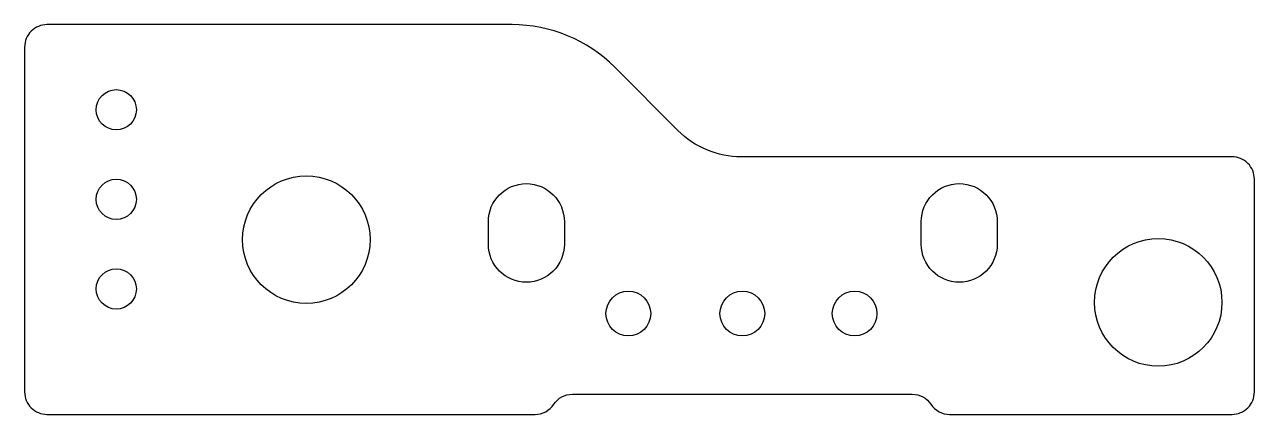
# Model space of a CAD drawing. Header units: millimetres. Extents: x -27.5 to 0, y 0 to 8.7.
import ezdxf

# ---------------------------------------------------------------- set-up
doc = ezdxf.new("R2010")
doc.units = ezdxf.units.MM
doc.layers.get('0').update_dxf_attribs({"linetype": 'CONTINUOUS'})

msp = doc.modelspace()

# ---------------------------------------------------------------- linework, layer by layer
for points in [[(-16.085, 0, 0.252264), (-15.668, 0.225, -0.252264), (-15.25, 0.45), (-7.65, 0.45, -0.252264), (-7.232, 0.225, 0.252264), (-6.815, 0), (-0.5, 0, 0.414214), (0, 0.5), (0, 5.25, 0.414214), (-0.5, 5.75), (-11.475, 5.75, -0.198912), (-12.89, 6.336), (-14.302, 7.748, 0.198912), (-16.6, 8.7), (-27, 8.7, 0.414214), (-27.5, 8.2), (-27.5, 0.5, 0.414214), (-27, 0)], [(-17.13, 3.8), (-17.13, 4.3, -1), (-15.43, 4.3), (-15.43, 3.8, -1)], [(-7.45, 3.8), (-7.45, 4.3, -1), (-5.75, 4.3), (-5.75, 3.8, -1)]]:
    msp.add_lwpolyline(points, format="xyb", close=True)
for centre, radius in [((-25.45, 6.8), 0.45), ((-25.45, 4.8), 0.45), ((-21.2, 3.9), 1.425), ((-2.15, 2.5), 1.425), ((-25.45, 2.8), 0.45), ((-14, 2.25), 0.5), ((-11.45, 2.25), 0.5), ((-8.94, 2.25), 0.5)]:
    msp.add_circle(centre, radius)

doc.saveas('drawing.dxf')
